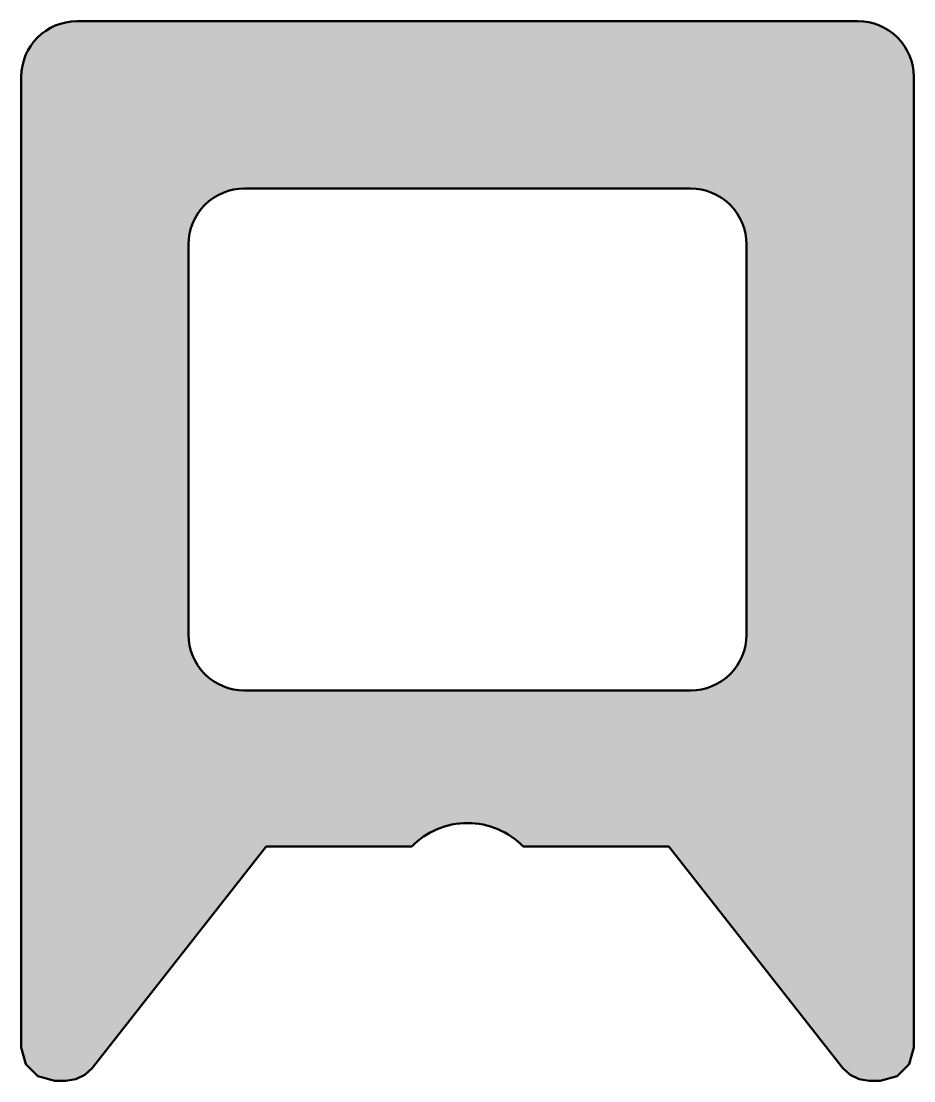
# Model space of a CAD drawing. Extents: x 0 to 8, y -10 to -0.5.
import ezdxf

# ---------------------------------------------------------------- set-up
doc = ezdxf.new("R2010")
doc.units = 0
doc.layers.add('0S-Alu contour', color=7, linetype='Continuous', lineweight=50)
doc.layers.add('0S-Alu hatch', color=252, linetype='Continuous', lineweight=25)

# ---------------------------------------------------------------- blocks, each defined once
blk = doc.blocks.new('313950__2DA8FEE3_0B8B_4629_A2E7_C5F343E39DA3_')
at = {"layer": '0S-Alu hatch'}
h = blk.add_hatch(color=256, dxfattribs=at)
edge = h.paths.add_edge_path()
edge.add_line((-0.0003918762085959, -1.000106340168206), (-0.0003918762085959, -9.700102806091309))
edge.add_line((-0.0003918762085959, -9.700102806091309), (0.0397997759282591, -9.850111961364746))
edge.add_line((0.0397997759282591, -9.850111961364746), (0.1496096551418311, -9.959914207458498))
edge.add_line((0.1496096551418311, -9.959914207458498), (0.2996073663234673, -10.00010585784912))
edge.add_line((0.2996073663234673, -10.00010585784912), (0.3989611566066873, -10.00010585784912))
edge.add_line((0.3989611566066873, -10.00010585784912), (0.4880610406398786, -9.986571311950687))
edge.add_line((0.4880610406398786, -9.986571311950687), (0.5691195130348206, -9.947188377380368))
edge.add_line((0.5691195130348206, -9.947188377380368), (0.6348658328829746, -9.885454098533232))
edge.add_line((0.6348658328829746, -9.885454098533232), (2.195397377014159, -7.900115489959714))
edge.add_line((2.195397377014159, -7.900115489959714), (3.499577779519542, -7.900115489959715))
edge.add_ellipse((3.999577650898687, -8.388090962739518), major_axis=(-0.6986558046805551, 0), ratio=1, start_angle=224.3027019542878, end_angle=315.69729804571233, ccw=False)
edge.add_line((4.499577522277832, -7.900115489959715), (5.803818702697754, -7.900115489959715))
edge.add_line((5.803818702697754, -7.900115489959715), (7.364350306426909, -9.88545409852696))
edge.add_line((7.364350306426909, -9.88545409852696), (7.430096626281737, -9.947188377380373))
edge.add_line((7.430096626281737, -9.947188377380373), (7.511155128479008, -9.986571311950687))
edge.add_line((7.511155128479008, -9.986571311950687), (7.600255012512198, -10.00010585784912))
edge.add_line((7.600255012512198, -10.00010585784912), (7.699608802795421, -10.00010585784912))
edge.add_line((7.699608802795421, -10.00010585784912), (7.849606513977048, -9.959914207458494))
edge.add_line((7.849606513977048, -9.959914207458494), (7.959416389465332, -9.850111961364744))
edge.add_line((7.959416389465332, -9.850111961364744), (7.999608039855957, -9.700102806091312))
edge.add_line((7.999608039855957, -9.700102806091312), (7.999608039855954, -1.000106334686277))
edge.add_arc((7.499608039855956, -1.000106334686277), 0.4999999999999983, 0, 90.00000000059623)
edge.add_line((7.499608039850753, -0.5001063346862793), (0.4996081292577213, -0.5001063346862793))
edge.add_arc((0.4996081292629246, -1.000106340157799), 0.5000000054715206, 90.00000000059626, 180)
edge = h.paths.add_edge_path()
edge.add_line((1.499608159065246, -6.000152108953037), (1.499608159065246, -2.500106334675873))
edge.add_ellipse((1.999348752099751, -2.499846937256203), major_axis=(-0.4997406603564493, 0), ratio=1, start_angle=-90.0275536147978, end_angle=0.029740181674071664, ccw=False)
edge.add_line((1.99958907802324, -2.000106334686279), (5.999623296800738, -2.000102510453521))
edge.add_ellipse((5.999863624572753, -2.499846935272216), major_axis=(-0.499744482605668, 0), ratio=1, start_angle=179.9702598171373, end_angle=270.02755361599037, ccw=False)
edge.add_line((6.499608039855957, -2.50010633468628), (6.499608039855957, -6.000152108942631))
edge.add_ellipse((5.99983690073042, -6.000335214419061), major_axis=(-0.4997711726685046, 0), ratio=1, start_angle=89.97376246635241, end_angle=180.020991949525, ccw=False)
edge.add_line((5.99960803985075, -6.50010633468628), (1.999608159060045, -6.500106334686281))
edge.add_ellipse((1.999379298190779, -6.000335214419066), major_axis=(-0.4997711726684967, 0), ratio=1, start_angle=-0.02099194834431728, end_angle=90.02623753245501, ccw=False)
at = {"layer": '0S-Alu contour', "color": 7}
for points in [[(7.499608039850753, -0.5001063346862793), (0.4996081292577213, -0.5001063346862793)], [(-0.0003918762085959, -1.000106340168206), (-0.0003918762085959, -9.700102806091309), (0.0397997759282591, -9.850111961364746), (0.1496096551418311, -9.959914207458498), (0.2996073663234673, -10.00010585784912), (0.3989611566066873, -10.00010585784912), (0.4880610406398786, -9.986571311950687), (0.5691195130348206, -9.947188377380368), (0.6348658328829746, -9.885454098533232), (2.195397377014159, -7.900115489959714), (3.499577779519542, -7.900115489959715)], [(4.499577522277832, -7.900115489959715), (5.803818702697754, -7.900115489959715), (7.364350306426909, -9.88545409852696), (7.430096626281737, -9.947188377380373), (7.511155128479008, -9.986571311950687), (7.600255012512198, -10.00010585784912), (7.699608802795421, -10.00010585784912), (7.849606513977048, -9.959914207458494), (7.959416389465332, -9.850111961364744), (7.999608039855957, -9.700102806091312), (7.999608039855954, -1.000106334686277)], [(1.99958907802324, -2.000106334686279), (5.999623296800738, -2.000102510453521)], [(1.499608159065246, -6.000152108953037), (1.499608159065246, -2.500106334675873)], [(6.499608039855957, -2.50010633468628), (6.499608039855957, -6.000152108942631)], [(5.99960803985075, -6.50010633468628), (1.999608159060045, -6.500106334686281)]]:
    blk.add_lwpolyline(points, dxfattribs=at)
for centre, radius, start, end in [((0.4996081292629246, -1.000106340157799), 0.5000000054715206, 90.00000000059626, 180), ((7.499608039855956, -1.000106334686277), 0.4999999999999983, 0, 90.00000000059623)]:
    blk.add_arc(centre, radius, start, end, dxfattribs=at)
at = {"layer": '0S-Alu contour', "color": 7, "extrusion": (0, 0, -1)}
for centre, radius, start, end in [((-1.999348752099751, -2.499846937256203), 0.4997406603564493, 359.9702598183259, 90.02755361479782), ((-5.999863624572753, -2.499846935272216), 0.499744482605668, 89.97244638400964, 180.0297401828628), ((-1.999379298190779, -6.000335214419066), 0.4997711726684967, 269.973762467545, 0.0209919483443454), ((-5.99983690073042, -6.000335214419061), 0.4997711726685046, 179.979008050475, 270.0262375336476), ((-3.999577650898687, -8.388090962739518), 0.6986558046805551, 44.30270195428766, 135.6972980457122)]:
    blk.add_arc(centre, radius, start, end, dxfattribs=at)
blk = doc.blocks.new('313950__E88CB966_D575_446B_8134_60B6B02F9640_')
at = {"layer": '0S-Alu contour', "color": 7}
blk.add_blockref('313950__2DA8FEE3_0B8B_4629_A2E7_C5F343E39DA3_', (0, 0), dxfattribs=at)

msp = doc.modelspace()

# ---------------------------------------------------------------- block references
at = {"layer": '0S-Alu contour', "color": 7}
msp.add_blockref('313950__E88CB966_D575_446B_8134_60B6B02F9640_', (0, 0), dxfattribs=at)

doc.saveas('drawing.dxf')
